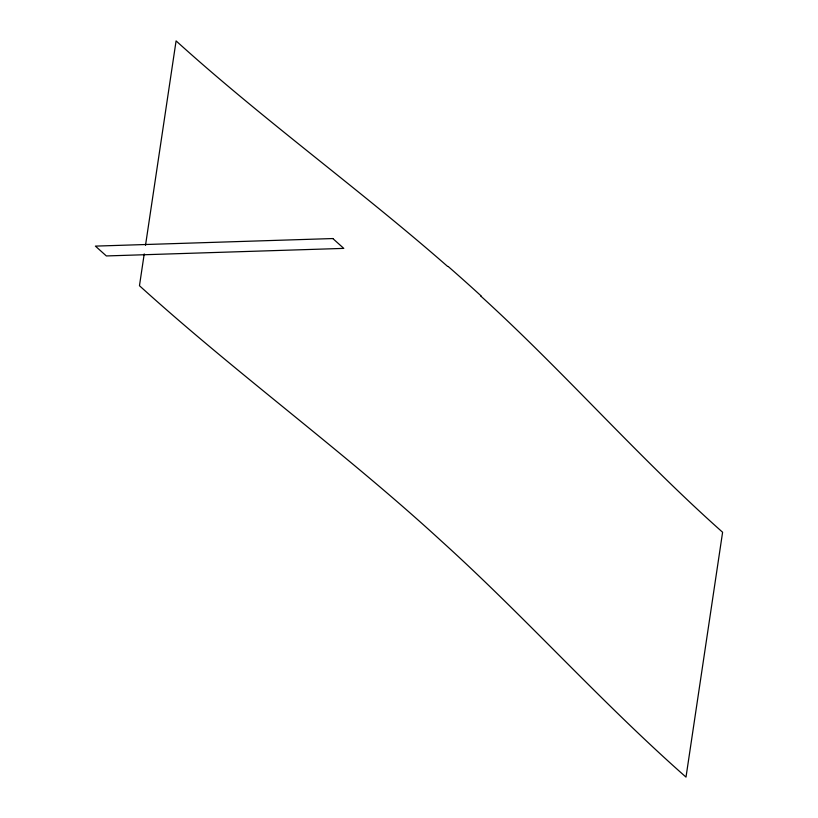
<?xml version="1.0" encoding="UTF-8"?>
<svg xmlns="http://www.w3.org/2000/svg" width="818" height="818" viewBox="0 0 818 818"><rect width="100%" height="100%" fill="white"/><g stroke="black" fill="none" stroke-linecap="round" stroke-linejoin="round"><path stroke-width="1.23" d="M144.224 253.897L139.469 285.727C237.108 374.204 344.092 451.73 441.178 540.872C525.35 616.956 600.852 702.059 686.005 777.1L722.601 532.242C638.245 457.323 564.113 371.822 480.647 295.942M145.512 245.328L176.085 40.9C263.365 119.929 359.082 188.917 447.64 266.453M448.131 266.433A3687.247 1258.79 9.2 0 1 481.127 295.932M332.844 238.549L95.399 246.116L106.34 255.942L343.775 248.386L332.844 238.549"/></g></svg>
